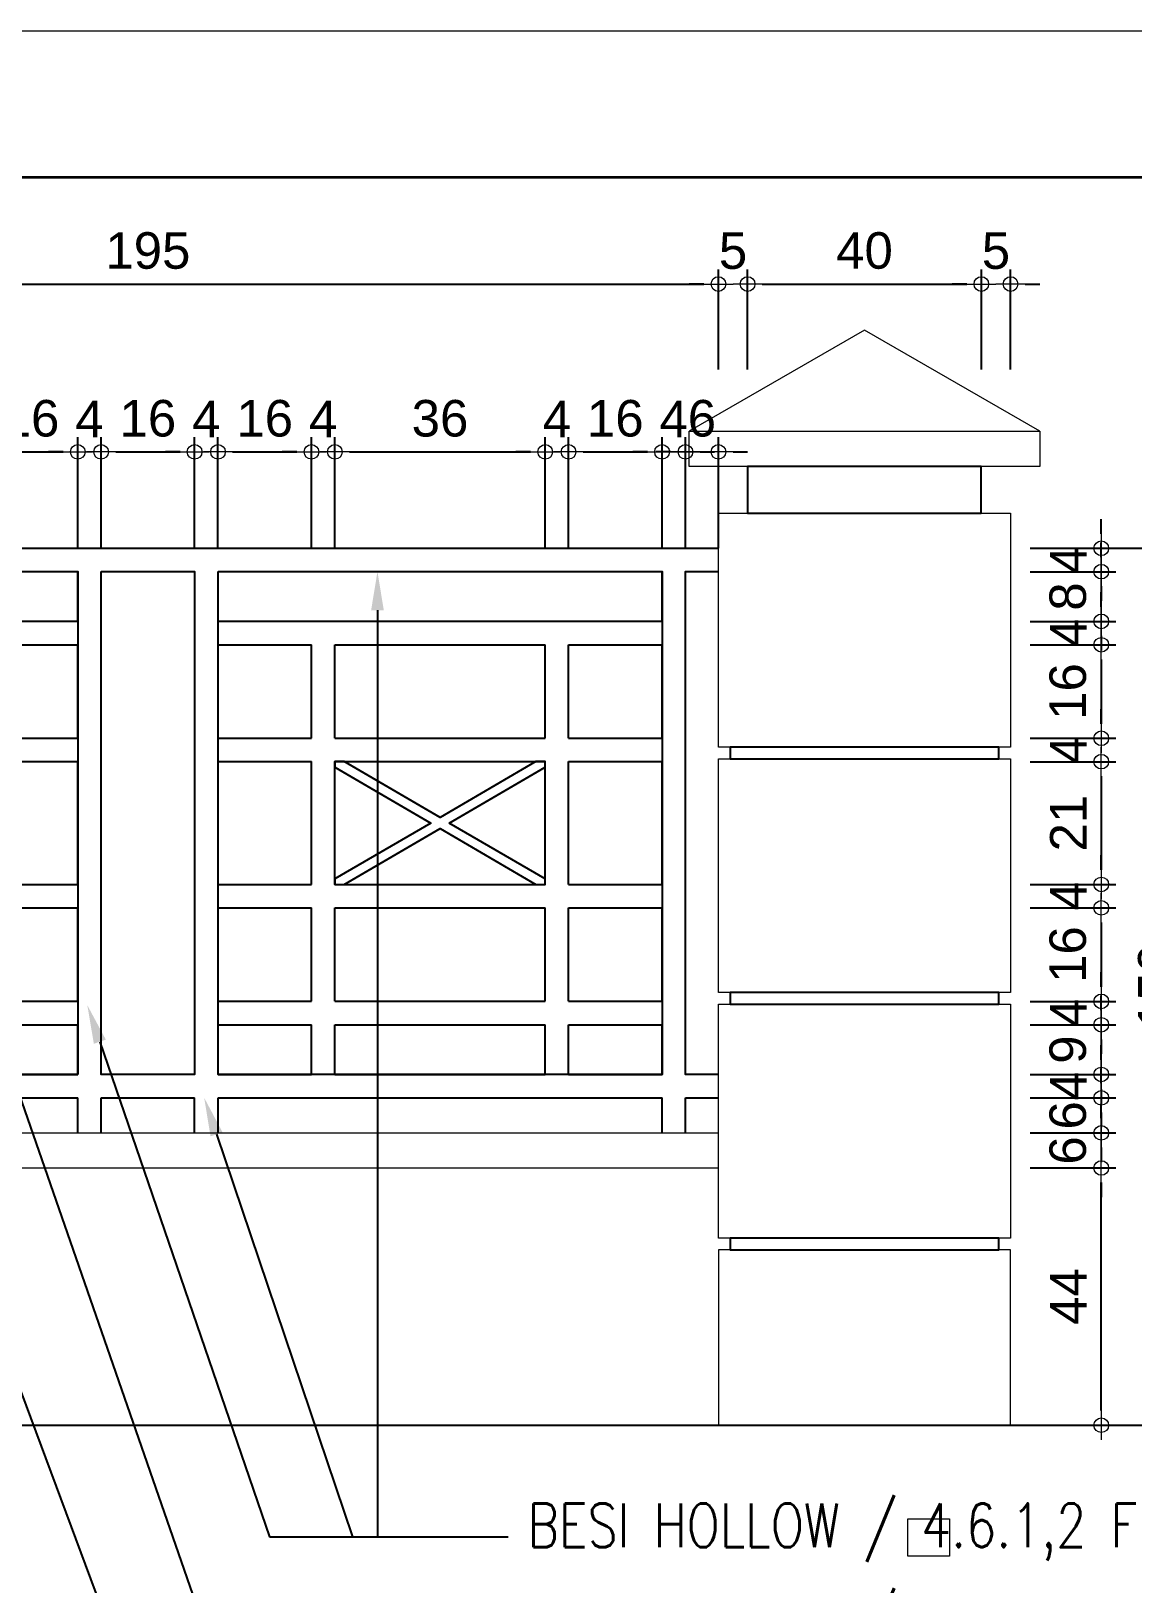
# Model space of a CAD drawing. Header units: millimetres. Extents: x -11 to 1625, y -267 to 195.
# Drawn here: x 858.73 to 866.28, y 107.38 to 118 of the extents above; entities that cross this region are included whole.
import ezdxf
from ezdxf import colors
from ezdxf.entities.mleader import LeaderData, LeaderLine
from ezdxf.enums import TextEntityAlignment as Align
from ezdxf.math import Vec2, Vec3

# ---------------------------------------------------------------- set-up
doc = ezdxf.new("R2010")
doc.units = ezdxf.units.MM
doc.layers.add('BESI', color=10, linetype='Continuous')
for name, color, linetype, lineweight in [('dinding', 5, 'Continuous', 15), ('GRS KOP', 1, 'Continuous', 35), ('kop', 7, 'Continuous', 20), ('TEXT KETERANGAN', 7, 'Continuous', 9), ('u', 6, 'Continuous', 20)]:
    doc.layers.add(name, color=color, linetype=linetype, lineweight=lineweight)
doc.styles.add('ATTR', font='romans.shx', dxfattribs={"width": 0.8, "height": 1.735066})
doc.styles.add('BARU', font='complex.shx')
doc.styles.get("Standard").update_dxf_attribs({"font": 'ARIALUNI.TTF'})
doc.dimstyles.new('SK-25', dxfattribs={"dimtxt": 0.25, "dimasz": 0.1, "dimexe": 0.1, "dimexo": 0, "dimgap": 0.1, "dimtad": 1, "dimdec": 0, "dimlfac": 25, "dimzin": 12, "dimdsep": 46, "dimtxsty": 'Standard', "dimblk": 'BULAT', "dimcen": 0.1, "dimclrd": 256, "dimadec": 0, "dimazin": 3, "dimtfac": 1, "dimtdec": 0, "dimtofl": 0, "dimtmove": 0, "dimatfit": 3, "dimldrblk": 'BULAT', "dimfxl": 0, "dimtolj": 1, "dimtzin": 0, "dimarcsym": 0})

# ---------------------------------------------------------------- blocks, each defined once
blk = doc.blocks.new('kop')
at = {"layer": 'GRS KOP'}
blk.add_lwpolyline([(1, 54), (83, 54), (83, 1), (1, 1)], close=True, dxfattribs=at)
at = {"layer": 'kop', "color": 7}
blk.add_line((84, 55), (0, 55), dxfattribs=at)
at = {"layer": 'kop', "style": 'BARU', "flags": 4}
for p, height in [((73.8, 5.4), 0.35), ((80.303, 5.382), 0.25), ((73.8, 4.9), 0.35), ((80.303, 4.882), 0.25), ((73.8, 4.4), 0.35), ((80.303, 4.382), 0.25)]:
    blk.add_attdef('-', p, '', height=height, dxfattribs=at)
at = {"layer": 'kop', "flags": 4}
for tag, p in [('AR-00', (78.057, 2.648)), ('00', (81.238, 2.647))]:
    blk.add_attdef(tag, text='', height=0.35, dxfattribs=at).set_placement(p, align=Align.MIDDLE)
blk = doc.blocks.new('pagar besi2')
at = {"layer": 'BESI'}
for p, q in [((-0.9764, 1), (0.9764, 1)), ((-0.9764, 0.96), (-0.92, 0.96)), ((-0.92, 0.1), (-0.92, 0.96)), ((-0.88, 0.96), (-0.12, 0.96)), ((-0.88, 0.875), (-0.88, 0.96)), ((-0.12, 0.875), (-0.12, 0.96)), ((0.12, 0.96), (0.88, 0.96)), ((0.12, 0.875), (0.12, 0.96)), ((0.88, 0.875), (0.88, 0.96)), ((-0.88, 0.875), (-0.12, 0.875)), ((0.12, 0.875), (0.88, 0.875)), ((-0.88, 0.835), (-0.72, 0.835)), ((-0.88, 0.675), (-0.88, 0.835)), ((-0.72, 0.675), (-0.72, 0.835)), ((-0.68, 0.835), (-0.32, 0.835)), ((-0.68, 0.675), (-0.68, 0.835)), ((-0.32, 0.675), (-0.32, 0.835)), ((-0.28, 0.835), (-0.12, 0.835)), ((-0.28, 0.675), (-0.28, 0.835)), ((-0.12, 0.675), (-0.12, 0.835)), ((0.12, 0.835), (0.28, 0.835)), ((0.12, 0.675), (0.12, 0.835)), ((0.28, 0.675), (0.28, 0.835)), ((0.32, 0.835), (0.68, 0.835)), ((0.32, 0.675), (0.32, 0.835)), ((0.68, 0.675), (0.68, 0.835)), ((0.72, 0.835), (0.88, 0.835)), ((0.72, 0.675), (0.72, 0.835)), ((0.88, 0.675), (0.88, 0.835)), ((-0.88, 0.675), (-0.72, 0.675)), ((-0.68, 0.675), (-0.32, 0.675)), ((-0.28, 0.675), (-0.12, 0.675)), ((0.12, 0.675), (0.28, 0.675)), ((0.32, 0.675), (0.68, 0.675)), ((0.72, 0.675), (0.88, 0.675)), ((-0.88, 0.635), (-0.72, 0.635)), ((-0.88, 0.425), (-0.88, 0.635)), ((-0.72, 0.425), (-0.72, 0.635)), ((-0.68, 0.635), (-0.32, 0.635)), ((-0.68, 0.425), (-0.68, 0.635)), ((-0.32, 0.425), (-0.32, 0.635)), ((-0.28, 0.635), (-0.12, 0.635)), ((-0.28, 0.425), (-0.28, 0.635)), ((-0.12, 0.425), (-0.12, 0.635)), ((0.12, 0.635), (0.28, 0.635)), ((0.12, 0.425), (0.12, 0.635)), ((0.28, 0.425), (0.28, 0.635)), ((0.32, 0.635), (0.68, 0.635)), ((0.32, 0.425), (0.32, 0.635)), ((0.68, 0.425), (0.68, 0.635)), ((0.72, 0.635), (0.88, 0.635)), ((0.72, 0.425), (0.72, 0.635)), ((0.88, 0.425), (0.88, 0.635)), ((-0.88, 0.425), (-0.72, 0.425)), ((-0.68, 0.425), (-0.32, 0.425)), ((-0.28, 0.425), (-0.12, 0.425)), ((0.12, 0.425), (0.28, 0.425)), ((0.32, 0.425), (0.68, 0.425)), ((0.72, 0.425), (0.88, 0.425)), ((-0.88, 0.385), (-0.72, 0.385)), ((-0.88, 0.225), (-0.88, 0.385)), ((-0.72, 0.225), (-0.72, 0.385)), ((-0.68, 0.385), (-0.32, 0.385)), ((-0.68, 0.225), (-0.68, 0.385)), ((-0.32, 0.225), (-0.32, 0.385)), ((-0.28, 0.385), (-0.12, 0.385)), ((-0.28, 0.225), (-0.28, 0.385)), ((-0.12, 0.225), (-0.12, 0.385)), ((0.12, 0.385), (0.28, 0.385)), ((0.12, 0.225), (0.12, 0.385)), ((0.28, 0.225), (0.28, 0.385)), ((0.32, 0.385), (0.68, 0.385)), ((0.32, 0.225), (0.32, 0.385)), ((0.68, 0.225), (0.68, 0.385)), ((0.72, 0.385), (0.88, 0.385)), ((0.72, 0.225), (0.72, 0.385)), ((0.88, 0.225), (0.88, 0.385)), ((-0.88, 0.225), (-0.72, 0.225)), ((-0.68, 0.225), (-0.32, 0.225)), ((-0.28, 0.225), (-0.12, 0.225)), ((0.12, 0.225), (0.28, 0.225)), ((0.32, 0.225), (0.68, 0.225)), ((0.72, 0.225), (0.88, 0.225)), ((-0.88, 0.185), (-0.12, 0.185)), ((-0.88, 0.1), (-0.88, 0.185)), ((-0.12, 0.1), (-0.12, 0.185)), ((0.12, 0.185), (0.28, 0.185)), ((0.12, 0.1), (0.12, 0.185)), ((0.28, 0.1), (0.28, 0.185)), ((0.32, 0.185), (0.68, 0.185)), ((0.32, 0.1), (0.32, 0.185)), ((0.68, 0.1), (0.68, 0.185)), ((0.72, 0.185), (0.88, 0.185)), ((0.72, 0.1), (0.72, 0.185)), ((0.88, 0.1), (0.88, 0.185)), ((-0.9764, 0.1), (-0.92, 0.1)), ((-0.88, 0.1), (-0.12, 0.1)), ((0.12, 0.1), (0.28, 0.1)), ((0.32, 0.1), (0.68, 0.1)), ((0.72, 0.1), (0.88, 0.1)), ((-0.9764, 0.06), (-0.92, 0.06)), ((-0.92, 0), (-0.92, 0.06)), ((-0.88, 0.06), (-0.12, 0.06)), ((-0.88, 0), (-0.88, 0.06)), ((-0.12, 0), (-0.12, 0.06)), ((-0.08, 0.06), (0.08, 0.06)), ((-0.08, 0), (-0.08, 0.06)), ((0.08, 0), (0.08, 0.06)), ((0.12, 0.06), (0.88, 0.06)), ((0.12, 0), (0.12, 0.06)), ((0.88, 0), (0.88, 0.06)), ((0.92, 0.06), (0.9764, 0.06)), ((0.92, 0), (0.92, 0.06))]:
    blk.add_line(p, q, dxfattribs=at)
for points in [[(-0.12, 0.1), (-0.88, 0.1), (-0.88, 0.96), (-0.12, 0.96)], [(-0.08, 0.96), (0.08, 0.96), (0.08, 0.1), (-0.08, 0.1)], [(0.12, 0.96), (0.88, 0.96), (0.88, 0.1), (0.12, 0.1)], [(-0.4841, 0.53), (-0.32, 0.6257), (-0.32, 0.635), (-0.3359, 0.635), (-0.5, 0.5393), (-0.6641, 0.635), (-0.68, 0.635), (-0.68, 0.6257), (-0.5159, 0.53), (-0.68, 0.4343), (-0.68, 0.425), (-0.6641, 0.425), (-0.5, 0.5207), (-0.3359, 0.425), (-0.32, 0.425), (-0.32, 0.4343)], [(0.5159, 0.53), (0.68, 0.6257), (0.68, 0.635), (0.6641, 0.635), (0.5, 0.5393), (0.3359, 0.635), (0.32, 0.635), (0.32, 0.6257), (0.4841, 0.53), (0.32, 0.4343), (0.32, 0.425), (0.3359, 0.425), (0.5, 0.5207), (0.6641, 0.425), (0.68, 0.425), (0.68, 0.4343)]]:
    blk.add_lwpolyline(points, close=True, dxfattribs=at)
blk.add_lwpolyline([(0.9764, 0.1), (0.92, 0.1), (0.92, 0.96), (0.9764, 0.96)], dxfattribs=at)
blk = doc.blocks.new('pagar beton2')
at = {"layer": 'dinding'}
for p, q in [((0.5, 0.6), (2.4527, 0.6)), ((0.5, 0.54), (2.4527, 0.54))]:
    blk.add_line(p, q, dxfattribs=at)
for points in [[(3.0027, 1.8), (2.7027, 1.9732), (2.4027, 1.8)], [(2.9521, 1.7995), (2.9527, 1.8)]]:
    blk.add_lwpolyline(points, dxfattribs=at)
for points in [[(2.4027, 1.8), (3.0027, 1.8), (3.0027, 1.74), (2.4027, 1.74)], [(2.4527, 1.66), (2.9527, 1.66), (2.9527, 1.26), (2.4527, 1.26)], [(2.4527, 1.24), (2.9527, 1.24), (2.9527, 0.84), (2.4527, 0.84)], [(2.4527, 0.82), (2.9527, 0.82), (2.9527, 0.42), (2.4527, 0.42)], [(2.9527, 0.4), (2.4527, 0.4), (2.4527, 0.1), (2.9527, 0.1)]]:
    blk.add_lwpolyline(points, close=True, dxfattribs=at)
at = {"layer": 'dinding', "lineweight": -3}
for points in [[(2.9027, 1.74), (2.5027, 1.74), (2.5027, 1.66), (2.9027, 1.66)], [(2.9327, 1.26), (2.4727, 1.26), (2.4727, 1.24), (2.9327, 1.24)], [(2.9327, 0.84), (2.4727, 0.84), (2.4727, 0.82), (2.9327, 0.82)], [(2.9327, 0.42), (2.4727, 0.42), (2.4727, 0.4), (2.9327, 0.4)]]:
    blk.add_lwpolyline(points, close=True, dxfattribs=at)
blk = doc.blocks.new('BULAT')
for p, q in [((-1, 0), (1, 0)), ((0, -1), (0, 1))]:
    blk.add_line(p, q)
blk.add_circle((0, 0), 0.5)
blk = doc.blocks.new('*D691')
at = {"layer": 'Defpoints', "color": 0}
for p in [(859.053, 115.121), (858.413, 114.461), (859.053, 114.461)]:
    blk.add_point(p, dxfattribs=at)
at = {"layer": 'u', "color": 0, "lineweight": -2}
for p, q in [((858.413, 114.461), (858.413, 115.221)), ((859.053, 114.461), (859.053, 115.221))]:
    blk.add_line(p, q, dxfattribs=at)
at = {"layer": 'u', "lineweight": -2}
blk.add_line((858.513, 115.121), (858.953, 115.121), dxfattribs=at)
at = {"layer": 'u', "lineweight": -2, "xscale": 0.1, "yscale": 0.1, "zscale": 0.1, "rotation": 180}
blk.add_blockref('BULAT', (858.413, 115.121), dxfattribs=at)
at = {"layer": 'u', "lineweight": -2, "xscale": 0.1, "yscale": 0.1, "zscale": 0.1}
blk.add_blockref('BULAT', (859.053, 115.121), dxfattribs=at)
at = {"layer": 'u', "color": 0, "insert": (858.733, 115.349), "char_height": 0.25, "attachment_point": 5}
blk.add_mtext('\\A1;16', dxfattribs=at)
blk = doc.blocks.new('*D692')
at = {"layer": 'Defpoints', "color": 0}
for p in [(859.213, 115.121), (859.053, 114.461), (859.213, 114.461)]:
    blk.add_point(p, dxfattribs=at)
at = {"layer": 'u', "color": 0, "lineweight": -2}
for p, q in [((859.053, 114.461), (859.053, 115.221)), ((859.213, 114.461), (859.213, 115.221))]:
    blk.add_line(p, q, dxfattribs=at)
at = {"layer": 'u', "lineweight": -2}
for p, q in [((858.953, 115.121), (858.853, 115.121)), ((859.313, 115.121), (859.413, 115.121))]:
    blk.add_line(p, q, dxfattribs=at)
at = {"layer": 'u', "lineweight": -2, "xscale": 0.1, "yscale": 0.1, "zscale": 0.1}
blk.add_blockref('BULAT', (859.053, 115.121), dxfattribs=at)
at = {"layer": 'u', "lineweight": -2, "xscale": 0.1, "yscale": 0.1, "zscale": 0.1, "rotation": 180}
blk.add_blockref('BULAT', (859.213, 115.121), dxfattribs=at)
at = {"layer": 'u', "color": 0, "insert": (859.133, 115.346), "char_height": 0.25, "attachment_point": 5}
blk.add_mtext('\\A1;4', dxfattribs=at)
blk = doc.blocks.new('*D697')
at = {"layer": 'Defpoints', "color": 0}
for p in [(859.853, 115.121), (859.213, 114.461), (859.853, 114.461)]:
    blk.add_point(p, dxfattribs=at)
at = {"layer": 'u', "color": 0, "lineweight": -2}
for p, q in [((859.213, 114.461), (859.213, 115.221)), ((859.853, 114.461), (859.853, 115.221))]:
    blk.add_line(p, q, dxfattribs=at)
at = {"layer": 'u', "lineweight": -2}
blk.add_line((859.313, 115.121), (859.753, 115.121), dxfattribs=at)
at = {"layer": 'u', "lineweight": -2, "xscale": 0.1, "yscale": 0.1, "zscale": 0.1, "rotation": 180}
blk.add_blockref('BULAT', (859.213, 115.121), dxfattribs=at)
at = {"layer": 'u', "lineweight": -2, "xscale": 0.1, "yscale": 0.1, "zscale": 0.1}
blk.add_blockref('BULAT', (859.853, 115.121), dxfattribs=at)
at = {"layer": 'u', "color": 0, "insert": (859.533, 115.349), "char_height": 0.25, "attachment_point": 5}
blk.add_mtext('\\A1;16', dxfattribs=at)
blk = doc.blocks.new('*D698')
at = {"layer": 'Defpoints', "color": 0}
for p in [(860.013, 115.121), (859.853, 114.461), (860.013, 114.461)]:
    blk.add_point(p, dxfattribs=at)
at = {"layer": 'u', "color": 0, "lineweight": -2}
for p, q in [((859.853, 114.461), (859.853, 115.221)), ((860.013, 114.461), (860.013, 115.221))]:
    blk.add_line(p, q, dxfattribs=at)
at = {"layer": 'u', "lineweight": -2}
for p, q in [((859.753, 115.121), (859.653, 115.121)), ((860.113, 115.121), (860.213, 115.121))]:
    blk.add_line(p, q, dxfattribs=at)
at = {"layer": 'u', "lineweight": -2, "xscale": 0.1, "yscale": 0.1, "zscale": 0.1}
blk.add_blockref('BULAT', (859.853, 115.121), dxfattribs=at)
at = {"layer": 'u', "lineweight": -2, "xscale": 0.1, "yscale": 0.1, "zscale": 0.1, "rotation": 180}
blk.add_blockref('BULAT', (860.013, 115.121), dxfattribs=at)
at = {"layer": 'u', "color": 0, "insert": (859.933, 115.346), "char_height": 0.25, "attachment_point": 5}
blk.add_mtext('\\A1;4', dxfattribs=at)
blk = doc.blocks.new('*D699')
at = {"layer": 'Defpoints', "color": 0}
for p in [(860.653, 115.121), (860.013, 114.461), (860.653, 114.461)]:
    blk.add_point(p, dxfattribs=at)
at = {"layer": 'u', "color": 0, "lineweight": -2}
for p, q in [((860.013, 114.461), (860.013, 115.221)), ((860.653, 114.461), (860.653, 115.221))]:
    blk.add_line(p, q, dxfattribs=at)
at = {"layer": 'u', "lineweight": -2}
blk.add_line((860.113, 115.121), (860.553, 115.121), dxfattribs=at)
at = {"layer": 'u', "lineweight": -2, "xscale": 0.1, "yscale": 0.1, "zscale": 0.1, "rotation": 180}
blk.add_blockref('BULAT', (860.013, 115.121), dxfattribs=at)
at = {"layer": 'u', "lineweight": -2, "xscale": 0.1, "yscale": 0.1, "zscale": 0.1}
blk.add_blockref('BULAT', (860.653, 115.121), dxfattribs=at)
at = {"layer": 'u', "color": 0, "insert": (860.333, 115.349), "char_height": 0.25, "attachment_point": 5}
blk.add_mtext('\\A1;16', dxfattribs=at)
blk = doc.blocks.new('*D700')
at = {"layer": 'Defpoints', "color": 0}
for p in [(860.813, 115.121), (860.653, 114.461), (860.813, 114.461)]:
    blk.add_point(p, dxfattribs=at)
at = {"layer": 'u', "color": 0, "lineweight": -2}
for p, q in [((860.653, 114.461), (860.653, 115.221)), ((860.813, 114.461), (860.813, 115.221))]:
    blk.add_line(p, q, dxfattribs=at)
at = {"layer": 'u', "lineweight": -2}
for p, q in [((860.553, 115.121), (860.453, 115.121)), ((860.913, 115.121), (861.013, 115.121))]:
    blk.add_line(p, q, dxfattribs=at)
at = {"layer": 'u', "lineweight": -2, "xscale": 0.1, "yscale": 0.1, "zscale": 0.1}
blk.add_blockref('BULAT', (860.653, 115.121), dxfattribs=at)
at = {"layer": 'u', "lineweight": -2, "xscale": 0.1, "yscale": 0.1, "zscale": 0.1, "rotation": 180}
blk.add_blockref('BULAT', (860.813, 115.121), dxfattribs=at)
at = {"layer": 'u', "color": 0, "insert": (860.733, 115.346), "char_height": 0.25, "attachment_point": 5}
blk.add_mtext('\\A1;4', dxfattribs=at)
blk = doc.blocks.new('*D701')
at = {"layer": 'Defpoints', "color": 0}
for p in [(862.253, 115.121), (860.813, 114.461), (862.253, 114.461)]:
    blk.add_point(p, dxfattribs=at)
at = {"layer": 'u', "color": 0, "lineweight": -2}
for p, q in [((860.813, 114.461), (860.813, 115.221)), ((862.253, 114.461), (862.253, 115.221))]:
    blk.add_line(p, q, dxfattribs=at)
at = {"layer": 'u', "lineweight": -2}
blk.add_line((860.913, 115.121), (862.153, 115.121), dxfattribs=at)
at = {"layer": 'u', "lineweight": -2, "xscale": 0.1, "yscale": 0.1, "zscale": 0.1, "rotation": 180}
blk.add_blockref('BULAT', (860.813, 115.121), dxfattribs=at)
at = {"layer": 'u', "lineweight": -2, "xscale": 0.1, "yscale": 0.1, "zscale": 0.1}
blk.add_blockref('BULAT', (862.253, 115.121), dxfattribs=at)
at = {"layer": 'u', "color": 0, "insert": (861.533, 115.349), "char_height": 0.25, "attachment_point": 5}
blk.add_mtext('\\A1;36', dxfattribs=at)
blk = doc.blocks.new('*D702')
at = {"layer": 'Defpoints', "color": 0}
for p in [(862.413, 115.121), (862.253, 114.461), (862.413, 114.461)]:
    blk.add_point(p, dxfattribs=at)
at = {"layer": 'u', "color": 0, "lineweight": -2}
for p, q in [((862.253, 114.461), (862.253, 115.221)), ((862.413, 114.461), (862.413, 115.221))]:
    blk.add_line(p, q, dxfattribs=at)
at = {"layer": 'u', "lineweight": -2}
for p, q in [((862.153, 115.121), (862.053, 115.121)), ((862.513, 115.121), (862.613, 115.121))]:
    blk.add_line(p, q, dxfattribs=at)
at = {"layer": 'u', "lineweight": -2, "xscale": 0.1, "yscale": 0.1, "zscale": 0.1}
blk.add_blockref('BULAT', (862.253, 115.121), dxfattribs=at)
at = {"layer": 'u', "lineweight": -2, "xscale": 0.1, "yscale": 0.1, "zscale": 0.1, "rotation": 180}
blk.add_blockref('BULAT', (862.413, 115.121), dxfattribs=at)
at = {"layer": 'u', "color": 0, "insert": (862.333, 115.346), "char_height": 0.25, "attachment_point": 5}
blk.add_mtext('\\A1;4', dxfattribs=at)
blk = doc.blocks.new('*D703')
at = {"layer": 'Defpoints', "color": 0}
for p in [(863.053, 115.121), (862.413, 114.461), (863.053, 114.461)]:
    blk.add_point(p, dxfattribs=at)
at = {"layer": 'u', "color": 0, "lineweight": -2}
for p, q in [((862.413, 114.461), (862.413, 115.221)), ((863.053, 114.461), (863.053, 115.221))]:
    blk.add_line(p, q, dxfattribs=at)
at = {"layer": 'u', "lineweight": -2}
blk.add_line((862.513, 115.121), (862.953, 115.121), dxfattribs=at)
at = {"layer": 'u', "lineweight": -2, "xscale": 0.1, "yscale": 0.1, "zscale": 0.1, "rotation": 180}
blk.add_blockref('BULAT', (862.413, 115.121), dxfattribs=at)
at = {"layer": 'u', "lineweight": -2, "xscale": 0.1, "yscale": 0.1, "zscale": 0.1}
blk.add_blockref('BULAT', (863.053, 115.121), dxfattribs=at)
at = {"layer": 'u', "color": 0, "insert": (862.733, 115.349), "char_height": 0.25, "attachment_point": 5}
blk.add_mtext('\\A1;16', dxfattribs=at)
blk = doc.blocks.new('*D704')
at = {"layer": 'Defpoints', "color": 0}
for p in [(863.213, 115.121), (863.053, 114.461), (863.213, 114.461)]:
    blk.add_point(p, dxfattribs=at)
at = {"layer": 'u', "color": 0, "lineweight": -2}
for p, q in [((863.053, 114.461), (863.053, 115.221)), ((863.213, 114.461), (863.213, 115.221))]:
    blk.add_line(p, q, dxfattribs=at)
at = {"layer": 'u', "lineweight": -2}
for p, q in [((862.953, 115.121), (862.853, 115.121)), ((863.313, 115.121), (863.413, 115.121))]:
    blk.add_line(p, q, dxfattribs=at)
at = {"layer": 'u', "lineweight": -2, "xscale": 0.1, "yscale": 0.1, "zscale": 0.1}
blk.add_blockref('BULAT', (863.053, 115.121), dxfattribs=at)
at = {"layer": 'u', "lineweight": -2, "xscale": 0.1, "yscale": 0.1, "zscale": 0.1, "rotation": 180}
blk.add_blockref('BULAT', (863.213, 115.121), dxfattribs=at)
at = {"layer": 'u', "color": 0, "insert": (863.133, 115.346), "char_height": 0.25, "attachment_point": 5}
blk.add_mtext('\\A1;4', dxfattribs=at)
blk = doc.blocks.new('*D693')
at = {"layer": 'Defpoints', "color": 0}
for p in [(863.213, 115.121), (863.213, 114.461), (863.439, 114.461)]:
    blk.add_point(p, dxfattribs=at)
at = {"layer": 'u', "color": 0, "lineweight": -2}
for p, q in [((863.213, 114.461), (863.213, 115.221)), ((863.439, 114.461), (863.439, 115.221))]:
    blk.add_line(p, q, dxfattribs=at)
at = {"layer": 'u', "lineweight": -2}
for p, q in [((863.113, 115.121), (863.013, 115.121)), ((863.539, 115.121), (863.639, 115.121))]:
    blk.add_line(p, q, dxfattribs=at)
at = {"layer": 'u', "lineweight": -2, "xscale": 0.1, "yscale": 0.1, "zscale": 0.1}
blk.add_blockref('BULAT', (863.213, 115.121), dxfattribs=at)
at = {"layer": 'u', "lineweight": -2, "xscale": 0.1, "yscale": 0.1, "zscale": 0.1, "rotation": 180}
blk.add_blockref('BULAT', (863.439, 115.121), dxfattribs=at)
at = {"layer": 'u', "color": 0, "insert": (863.326, 115.349), "char_height": 0.25, "attachment_point": 5}
blk.add_mtext('\\A1;6', dxfattribs=at)
blk = doc.blocks.new('*D706')
at = {"layer": 'Defpoints', "color": 0}
for p in [(863.439, 116.269), (855.628, 115.684), (863.439, 115.684)]:
    blk.add_point(p, dxfattribs=at)
at = {"layer": 'u', "color": 0, "lineweight": -2}
for p, q in [((855.628, 115.684), (855.628, 116.369)), ((863.439, 115.684), (863.439, 116.369))]:
    blk.add_line(p, q, dxfattribs=at)
at = {"layer": 'u', "lineweight": -2}
blk.add_line((855.728, 116.269), (863.339, 116.269), dxfattribs=at)
at = {"layer": 'u', "lineweight": -2, "xscale": 0.1, "yscale": 0.1, "zscale": 0.1, "rotation": 180}
blk.add_blockref('BULAT', (855.628, 116.269), dxfattribs=at)
at = {"layer": 'u', "lineweight": -2, "xscale": 0.1, "yscale": 0.1, "zscale": 0.1}
blk.add_blockref('BULAT', (863.439, 116.269), dxfattribs=at)
at = {"layer": 'u', "color": 0, "insert": (859.533, 116.497), "char_height": 0.25, "attachment_point": 5}
blk.add_mtext('\\A1;195', dxfattribs=at)
blk = doc.blocks.new('*D723')
at = {"layer": 'Defpoints', "color": 0}
for p in [(865.439, 116.269), (865.239, 115.684), (865.439, 115.684)]:
    blk.add_point(p, dxfattribs=at)
at = {"layer": 'u', "color": 0, "lineweight": -2}
for p, q in [((865.239, 115.684), (865.239, 116.369)), ((865.439, 115.684), (865.439, 116.369))]:
    blk.add_line(p, q, dxfattribs=at)
at = {"layer": 'u', "lineweight": -2}
for p, q in [((865.139, 116.269), (865.039, 116.269)), ((865.539, 116.269), (865.639, 116.269))]:
    blk.add_line(p, q, dxfattribs=at)
at = {"layer": 'u', "lineweight": -2, "xscale": 0.1, "yscale": 0.1, "zscale": 0.1}
blk.add_blockref('BULAT', (865.239, 116.269), dxfattribs=at)
at = {"layer": 'u', "lineweight": -2, "xscale": 0.1, "yscale": 0.1, "zscale": 0.1, "rotation": 180}
blk.add_blockref('BULAT', (865.439, 116.269), dxfattribs=at)
at = {"layer": 'u', "color": 0, "insert": (865.339, 116.496), "char_height": 0.25, "attachment_point": 5}
blk.add_mtext('\\A1;5', dxfattribs=at)
blk = doc.blocks.new('*D724')
at = {"layer": 'Defpoints', "color": 0}
for p in [(863.439, 116.269), (863.439, 115.684), (863.639, 115.684)]:
    blk.add_point(p, dxfattribs=at)
at = {"layer": 'u', "color": 0, "lineweight": -2}
for p, q in [((863.439, 115.684), (863.439, 116.369)), ((863.639, 115.684), (863.639, 116.369))]:
    blk.add_line(p, q, dxfattribs=at)
at = {"layer": 'u', "lineweight": -2}
for p, q in [((863.339, 116.269), (863.239, 116.269)), ((863.739, 116.269), (863.839, 116.269))]:
    blk.add_line(p, q, dxfattribs=at)
at = {"layer": 'u', "lineweight": -2, "xscale": 0.1, "yscale": 0.1, "zscale": 0.1}
blk.add_blockref('BULAT', (863.439, 116.269), dxfattribs=at)
at = {"layer": 'u', "lineweight": -2, "xscale": 0.1, "yscale": 0.1, "zscale": 0.1, "rotation": 180}
blk.add_blockref('BULAT', (863.639, 116.269), dxfattribs=at)
at = {"layer": 'u', "color": 0, "insert": (863.539, 116.496), "char_height": 0.25, "attachment_point": 5}
blk.add_mtext('\\A1;5', dxfattribs=at)
blk = doc.blocks.new('*D725')
at = {"layer": 'Defpoints', "color": 0}
for p in [(865.239, 116.269), (863.639, 115.684), (865.239, 115.684)]:
    blk.add_point(p, dxfattribs=at)
at = {"layer": 'u', "color": 0, "lineweight": -2}
for p, q in [((863.639, 115.684), (863.639, 116.369)), ((865.239, 115.684), (865.239, 116.369))]:
    blk.add_line(p, q, dxfattribs=at)
at = {"layer": 'u', "lineweight": -2}
blk.add_line((863.739, 116.269), (865.139, 116.269), dxfattribs=at)
at = {"layer": 'u', "lineweight": -2, "xscale": 0.1, "yscale": 0.1, "zscale": 0.1, "rotation": 180}
blk.add_blockref('BULAT', (863.639, 116.269), dxfattribs=at)
at = {"layer": 'u', "lineweight": -2, "xscale": 0.1, "yscale": 0.1, "zscale": 0.1}
blk.add_blockref('BULAT', (865.239, 116.269), dxfattribs=at)
at = {"layer": 'u', "color": 0, "insert": (864.439, 116.497), "char_height": 0.25, "attachment_point": 5}
blk.add_mtext('\\A1;40', dxfattribs=at)
blk = doc.blocks.new('*D726')
at = {"layer": 'Defpoints', "color": 0}
for p in [(865.574, 114.461), (865.574, 114.301), (866.06, 114.301)]:
    blk.add_point(p, dxfattribs=at)
at = {"layer": 'u', "lineweight": -2}
for p, q in [((866.06, 114.561), (866.06, 114.661)), ((866.06, 114.201), (866.06, 114.101))]:
    blk.add_line(p, q, dxfattribs=at)
at = {"layer": 'u', "color": 0, "lineweight": -2}
for p, q in [((865.574, 114.461), (866.16, 114.461)), ((865.574, 114.301), (866.16, 114.301))]:
    blk.add_line(p, q, dxfattribs=at)
at = {"layer": 'u', "lineweight": -2, "xscale": 0.1, "yscale": 0.1, "zscale": 0.1}
for p, rotation in [((866.06, 114.461), 270), ((866.06, 114.301), 90)]:
    blk.add_blockref('BULAT', p, dxfattribs=dict(at, rotation=rotation))
at = {"layer": 'u', "color": 0, "insert": (865.835, 114.381), "char_height": 0.25, "attachment_point": 5, "rotation": 90}
blk.add_mtext('\\A1;4', dxfattribs=at)
blk = doc.blocks.new('*D715')
at = {"layer": 'Defpoints', "color": 0}
for p in [(865.574, 114.301), (865.574, 113.961), (866.06, 113.961)]:
    blk.add_point(p, dxfattribs=at)
at = {"layer": 'u', "lineweight": -2}
for p, q in [((866.06, 114.401), (866.06, 114.501)), ((866.06, 113.861), (866.06, 113.761))]:
    blk.add_line(p, q, dxfattribs=at)
at = {"layer": 'u', "color": 0, "lineweight": -2}
for p, q in [((865.574, 114.301), (866.16, 114.301)), ((865.574, 113.961), (866.16, 113.961))]:
    blk.add_line(p, q, dxfattribs=at)
at = {"layer": 'u', "lineweight": -2, "xscale": 0.1, "yscale": 0.1, "zscale": 0.1}
for p, rotation in [((866.06, 114.301), 270), ((866.06, 113.961), 90)]:
    blk.add_blockref('BULAT', p, dxfattribs=dict(at, rotation=rotation))
at = {"layer": 'u', "color": 0, "insert": (865.832, 114.131), "char_height": 0.25, "attachment_point": 5, "rotation": 90}
blk.add_mtext('\\A1;8', dxfattribs=at)
blk = doc.blocks.new('*D716')
at = {"layer": 'Defpoints', "color": 0}
for p in [(865.574, 113.961), (865.574, 113.801), (866.06, 113.801)]:
    blk.add_point(p, dxfattribs=at)
at = {"layer": 'u', "lineweight": -2}
for p, q in [((866.06, 114.061), (866.06, 114.161)), ((866.06, 113.701), (866.06, 113.601))]:
    blk.add_line(p, q, dxfattribs=at)
at = {"layer": 'u', "color": 0, "lineweight": -2}
for p, q in [((865.574, 113.961), (866.16, 113.961)), ((865.574, 113.801), (866.16, 113.801))]:
    blk.add_line(p, q, dxfattribs=at)
at = {"layer": 'u', "lineweight": -2, "xscale": 0.1, "yscale": 0.1, "zscale": 0.1}
for p, rotation in [((866.06, 113.961), 270), ((866.06, 113.801), 90)]:
    blk.add_blockref('BULAT', p, dxfattribs=dict(at, rotation=rotation))
at = {"layer": 'u', "color": 0, "insert": (865.835, 113.881), "char_height": 0.25, "attachment_point": 5, "rotation": 90}
blk.add_mtext('\\A1;4', dxfattribs=at)
blk = doc.blocks.new('*D717')
at = {"layer": 'Defpoints', "color": 0}
for p in [(865.574, 113.801), (865.574, 113.161), (866.06, 113.161)]:
    blk.add_point(p, dxfattribs=at)
at = {"layer": 'u', "color": 0, "lineweight": -2}
for p, q in [((865.574, 113.801), (866.16, 113.801)), ((865.574, 113.161), (866.16, 113.161))]:
    blk.add_line(p, q, dxfattribs=at)
at = {"layer": 'u', "lineweight": -2}
blk.add_line((866.06, 113.701), (866.06, 113.261), dxfattribs=at)
at = {"layer": 'u', "lineweight": -2, "xscale": 0.1, "yscale": 0.1, "zscale": 0.1}
for p, rotation in [((866.06, 113.801), 90), ((866.06, 113.161), 270)]:
    blk.add_blockref('BULAT', p, dxfattribs=dict(at, rotation=rotation))
at = {"layer": 'u', "color": 0, "insert": (865.832, 113.481), "char_height": 0.25, "attachment_point": 5, "rotation": 90}
blk.add_mtext('\\A1;16', dxfattribs=at)
blk = doc.blocks.new('*D718')
at = {"layer": 'Defpoints', "color": 0}
for p in [(865.574, 113.161), (865.574, 113.001), (866.06, 113.001)]:
    blk.add_point(p, dxfattribs=at)
at = {"layer": 'u', "lineweight": -2}
for p, q in [((866.06, 113.261), (866.06, 113.361)), ((866.06, 112.901), (866.06, 112.801))]:
    blk.add_line(p, q, dxfattribs=at)
at = {"layer": 'u', "color": 0, "lineweight": -2}
for p, q in [((865.574, 113.161), (866.16, 113.161)), ((865.574, 113.001), (866.16, 113.001))]:
    blk.add_line(p, q, dxfattribs=at)
at = {"layer": 'u', "lineweight": -2, "xscale": 0.1, "yscale": 0.1, "zscale": 0.1}
for p, rotation in [((866.06, 113.161), 270), ((866.06, 113.001), 90)]:
    blk.add_blockref('BULAT', p, dxfattribs=dict(at, rotation=rotation))
at = {"layer": 'u', "color": 0, "insert": (865.835, 113.081), "char_height": 0.25, "attachment_point": 5, "rotation": 90}
blk.add_mtext('\\A1;4', dxfattribs=at)
blk = doc.blocks.new('*D719')
at = {"layer": 'Defpoints', "color": 0}
for p in [(865.574, 113.001), (865.574, 112.161), (866.06, 112.161)]:
    blk.add_point(p, dxfattribs=at)
at = {"layer": 'u', "color": 0, "lineweight": -2}
for p, q in [((865.574, 113.001), (866.16, 113.001)), ((865.574, 112.161), (866.16, 112.161))]:
    blk.add_line(p, q, dxfattribs=at)
at = {"layer": 'u', "lineweight": -2}
blk.add_line((866.06, 112.901), (866.06, 112.261), dxfattribs=at)
at = {"layer": 'u', "lineweight": -2, "xscale": 0.1, "yscale": 0.1, "zscale": 0.1}
for p, rotation in [((866.06, 113.001), 90), ((866.06, 112.161), 270)]:
    blk.add_blockref('BULAT', p, dxfattribs=dict(at, rotation=rotation))
at = {"layer": 'u', "color": 0, "insert": (865.834, 112.581), "char_height": 0.25, "attachment_point": 5, "rotation": 90}
blk.add_mtext('\\A1;21', dxfattribs=at)
blk = doc.blocks.new('*D720')
at = {"layer": 'Defpoints', "color": 0}
for p in [(865.574, 112.161), (865.574, 112.001), (866.06, 112.001)]:
    blk.add_point(p, dxfattribs=at)
at = {"layer": 'u', "lineweight": -2}
for p, q in [((866.06, 112.261), (866.06, 112.361)), ((866.06, 111.901), (866.06, 111.801))]:
    blk.add_line(p, q, dxfattribs=at)
at = {"layer": 'u', "color": 0, "lineweight": -2}
for p, q in [((865.574, 112.161), (866.16, 112.161)), ((865.574, 112.001), (866.16, 112.001))]:
    blk.add_line(p, q, dxfattribs=at)
at = {"layer": 'u', "lineweight": -2, "xscale": 0.1, "yscale": 0.1, "zscale": 0.1}
for p, rotation in [((866.06, 112.161), 270), ((866.06, 112.001), 90)]:
    blk.add_blockref('BULAT', p, dxfattribs=dict(at, rotation=rotation))
at = {"layer": 'u', "color": 0, "insert": (865.835, 112.081), "char_height": 0.25, "attachment_point": 5, "rotation": 90}
blk.add_mtext('\\A1;4', dxfattribs=at)
blk = doc.blocks.new('*D721')
at = {"layer": 'Defpoints', "color": 0}
for p in [(865.574, 112.001), (865.574, 111.361), (866.06, 111.361)]:
    blk.add_point(p, dxfattribs=at)
at = {"layer": 'u', "color": 0, "lineweight": -2}
for p, q in [((865.574, 112.001), (866.16, 112.001)), ((865.574, 111.361), (866.16, 111.361))]:
    blk.add_line(p, q, dxfattribs=at)
at = {"layer": 'u', "lineweight": -2}
blk.add_line((866.06, 111.901), (866.06, 111.461), dxfattribs=at)
at = {"layer": 'u', "lineweight": -2, "xscale": 0.1, "yscale": 0.1, "zscale": 0.1}
for p, rotation in [((866.06, 112.001), 90), ((866.06, 111.361), 270)]:
    blk.add_blockref('BULAT', p, dxfattribs=dict(at, rotation=rotation))
at = {"layer": 'u', "color": 0, "insert": (865.832, 111.681), "char_height": 0.25, "attachment_point": 5, "rotation": 90}
blk.add_mtext('\\A1;16', dxfattribs=at)
blk = doc.blocks.new('*D722')
at = {"layer": 'Defpoints', "color": 0}
for p in [(865.574, 111.361), (865.574, 111.201), (866.06, 111.201)]:
    blk.add_point(p, dxfattribs=at)
at = {"layer": 'u', "lineweight": -2}
for p, q in [((866.06, 111.461), (866.06, 111.561)), ((866.06, 111.101), (866.06, 111.001))]:
    blk.add_line(p, q, dxfattribs=at)
at = {"layer": 'u', "color": 0, "lineweight": -2}
for p, q in [((865.574, 111.361), (866.16, 111.361)), ((865.574, 111.201), (866.16, 111.201))]:
    blk.add_line(p, q, dxfattribs=at)
at = {"layer": 'u', "lineweight": -2, "xscale": 0.1, "yscale": 0.1, "zscale": 0.1}
for p, rotation in [((866.06, 111.361), 270), ((866.06, 111.201), 90)]:
    blk.add_blockref('BULAT', p, dxfattribs=dict(at, rotation=rotation))
at = {"layer": 'u', "color": 0, "insert": (865.835, 111.281), "char_height": 0.25, "attachment_point": 5, "rotation": 90}
blk.add_mtext('\\A1;4', dxfattribs=at)
blk = doc.blocks.new('*D727')
at = {"layer": 'Defpoints', "color": 0}
for p in [(865.574, 111.201), (865.574, 110.861), (866.06, 110.861)]:
    blk.add_point(p, dxfattribs=at)
at = {"layer": 'u', "lineweight": -2}
for p, q in [((866.06, 111.301), (866.06, 111.401)), ((866.06, 110.761), (866.06, 110.661))]:
    blk.add_line(p, q, dxfattribs=at)
at = {"layer": 'u', "color": 0, "lineweight": -2}
for p, q in [((865.574, 111.201), (866.16, 111.201)), ((865.574, 110.861), (866.16, 110.861))]:
    blk.add_line(p, q, dxfattribs=at)
at = {"layer": 'u', "lineweight": -2, "xscale": 0.1, "yscale": 0.1, "zscale": 0.1}
for p, rotation in [((866.06, 111.201), 270), ((866.06, 110.861), 90)]:
    blk.add_blockref('BULAT', p, dxfattribs=dict(at, rotation=rotation))
at = {"layer": 'u', "color": 0, "insert": (865.832, 111.031), "char_height": 0.25, "attachment_point": 5, "rotation": 90}
blk.add_mtext('\\A1;9', dxfattribs=at)
blk = doc.blocks.new('*D728')
at = {"layer": 'Defpoints', "color": 0}
for p in [(865.574, 110.861), (865.574, 110.701), (866.06, 110.701)]:
    blk.add_point(p, dxfattribs=at)
at = {"layer": 'u', "lineweight": -2}
for p, q in [((866.06, 110.961), (866.06, 111.061)), ((866.06, 110.601), (866.06, 110.501))]:
    blk.add_line(p, q, dxfattribs=at)
at = {"layer": 'u', "color": 0, "lineweight": -2}
for p, q in [((865.574, 110.861), (866.16, 110.861)), ((865.574, 110.701), (866.16, 110.701))]:
    blk.add_line(p, q, dxfattribs=at)
at = {"layer": 'u', "lineweight": -2, "xscale": 0.1, "yscale": 0.1, "zscale": 0.1}
for p, rotation in [((866.06, 110.861), 270), ((866.06, 110.701), 90)]:
    blk.add_blockref('BULAT', p, dxfattribs=dict(at, rotation=rotation))
at = {"layer": 'u', "color": 0, "insert": (865.835, 110.781), "char_height": 0.25, "attachment_point": 5, "rotation": 90}
blk.add_mtext('\\A1;4', dxfattribs=at)
blk = doc.blocks.new('*D729')
at = {"layer": 'Defpoints', "color": 0}
for p in [(865.574, 110.701), (865.574, 110.461), (866.06, 110.461)]:
    blk.add_point(p, dxfattribs=at)
at = {"layer": 'u', "lineweight": -2}
for p, q in [((866.06, 110.801), (866.06, 110.901)), ((866.06, 110.361), (866.06, 110.261))]:
    blk.add_line(p, q, dxfattribs=at)
at = {"layer": 'u', "color": 0, "lineweight": -2}
for p, q in [((865.574, 110.701), (866.16, 110.701)), ((865.574, 110.461), (866.16, 110.461))]:
    blk.add_line(p, q, dxfattribs=at)
at = {"layer": 'u', "lineweight": -2, "xscale": 0.1, "yscale": 0.1, "zscale": 0.1}
for p, rotation in [((866.06, 110.701), 270), ((866.06, 110.461), 90)]:
    blk.add_blockref('BULAT', p, dxfattribs=dict(at, rotation=rotation))
at = {"layer": 'u', "color": 0, "insert": (865.832, 110.581), "char_height": 0.25, "attachment_point": 5, "rotation": 90}
blk.add_mtext('\\A1;6', dxfattribs=at)
blk = doc.blocks.new('*D730')
at = {"layer": 'Defpoints', "color": 0}
for p in [(865.574, 110.461), (865.574, 110.221), (866.06, 110.221)]:
    blk.add_point(p, dxfattribs=at)
at = {"layer": 'u', "lineweight": -2}
for p, q in [((866.06, 110.561), (866.06, 110.661)), ((866.06, 110.121), (866.06, 110.021))]:
    blk.add_line(p, q, dxfattribs=at)
at = {"layer": 'u', "color": 0, "lineweight": -2}
for p, q in [((865.574, 110.461), (866.16, 110.461)), ((865.574, 110.221), (866.16, 110.221))]:
    blk.add_line(p, q, dxfattribs=at)
at = {"layer": 'u', "lineweight": -2, "xscale": 0.1, "yscale": 0.1, "zscale": 0.1}
for p, rotation in [((866.06, 110.461), 270), ((866.06, 110.221), 90)]:
    blk.add_blockref('BULAT', p, dxfattribs=dict(at, rotation=rotation))
at = {"layer": 'u', "color": 0, "insert": (865.832, 110.341), "char_height": 0.25, "attachment_point": 5, "rotation": 90}
blk.add_mtext('\\A1;6', dxfattribs=at)
blk = doc.blocks.new('*D683')
at = {"layer": 'Defpoints', "color": 0}
for p in [(865.574, 110.221), (866.06, 110.221), (865.574, 108.461)]:
    blk.add_point(p, dxfattribs=at)
at = {"layer": 'u', "color": 0, "lineweight": -2}
for p, q in [((865.574, 110.221), (866.16, 110.221)), ((865.574, 108.461), (866.16, 108.461))]:
    blk.add_line(p, q, dxfattribs=at)
at = {"layer": 'u', "lineweight": -2}
blk.add_line((866.06, 108.561), (866.06, 110.121), dxfattribs=at)
at = {"layer": 'u', "lineweight": -2, "xscale": 0.1, "yscale": 0.1, "zscale": 0.1}
for p, rotation in [((866.06, 110.221), 90), ((866.06, 108.461), 270)]:
    blk.add_blockref('BULAT', p, dxfattribs=dict(at, rotation=rotation))
at = {"layer": 'u', "color": 0, "insert": (865.835, 109.341), "char_height": 0.25, "attachment_point": 5, "rotation": 90}
blk.add_mtext('\\A1;44', dxfattribs=at)
blk = doc.blocks.new('*D731')
at = {"layer": 'Defpoints', "color": 0}
for p in [(865.574, 114.461), (866.665, 114.461), (865.439, 108.461)]:
    blk.add_point(p, dxfattribs=at)
at = {"layer": 'u', "color": 0, "lineweight": -2}
for p, q in [((865.574, 114.461), (866.765, 114.461)), ((865.439, 108.461), (866.765, 108.461))]:
    blk.add_line(p, q, dxfattribs=at)
at = {"layer": 'u', "lineweight": -2}
blk.add_line((866.665, 108.561), (866.665, 114.361), dxfattribs=at)
at = {"layer": 'u', "lineweight": -2, "xscale": 0.1, "yscale": 0.1, "zscale": 0.1}
for p, rotation in [((866.665, 114.461), 90), ((866.665, 108.461), 270)]:
    blk.add_blockref('BULAT', p, dxfattribs=dict(at, rotation=rotation))
at = {"layer": 'u', "color": 0, "insert": (866.438, 111.461), "char_height": 0.25, "attachment_point": 5, "rotation": 90}
blk.add_mtext('\\A1;150', dxfattribs=at)

msp = doc.modelspace()

# ---------------------------------------------------------------- linework, layer by layer
msp.add_lwpolyline([(847.0835956, 108.4613898), (883.2565507, 108.4613898)])
at = {"layer": 'TEXT KETERANGAN'}
msp.add_lwpolyline([(864.7367235, 107.8216221), (865.0200965, 107.8216221), (865.0200965, 107.5649619), (864.7367235, 107.5649619)], close=True, dxfattribs=at)

# ---------------------------------------------------------------- block references
at = {"xscale": 4, "yscale": 4, "zscale": 4}
for name, p in [('pagar beton2', (853.627763, 108.0613898)), ('pagar besi2', (859.533176, 110.4613898))]:
    msp.add_blockref(name, p, dxfattribs=at)
at = {"layer": 'kop'}
msp.add_blockref('kop', (827.2141618, 63), dxfattribs=at)

# ---------------------------------------------------------------- dimensions: what is measured, and where the dimension line sits
at = {"layer": 'u'}
for base, p1, p2, picture, middle in [((863.438589, 116.2688212), (855.627763, 115.6839339), (863.438589, 115.6839339), '*D706', (859.533176, 116.4965497)), ((859.053176, 115.1213898), (858.413176, 114.4613898), (859.053176, 114.4613898), '*D691', (858.733176, 115.3491183)), ((859.853176, 115.1213898), (859.213176, 114.4613898), (859.853176, 114.4613898), '*D697', (859.533176, 115.3491183)), ((860.653176, 115.1213898), (860.013176, 114.4613898), (860.653176, 114.4613898), '*D699', (860.333176, 115.3491183)), ((862.253176, 115.1213898), (860.813176, 114.4613898), (862.253176, 114.4613898), '*D701', (861.533176, 115.3491183)), ((863.053176, 115.1213898), (862.413176, 114.4613898), (863.053176, 114.4613898), '*D703', (862.733176, 115.3491183))]:
    dim = msp.add_linear_dim(base=base, p1=p1, p2=p2, dimstyle='SK-25', dxfattribs=at)
    dim.commit()
    dim.dimension.update_dxf_attribs({"geometry": picture, "text_midpoint": middle})
for base, p1, p2, angle, picture, middle in [((863.438589, 116.2688212), (863.638589, 115.6839339), (863.438589, 115.6839339), 180, '*D724', (863.538589, 116.2688212)), ((865.438589, 116.2688212), (865.238589, 115.6839339), (865.438589, 115.6839339), 180, '*D723', (865.338589, 116.2688212)), ((863.213176, 115.1213898), (863.438589, 114.4613898), (863.213176, 114.4613898), 180, '*D693', (863.3258825, 115.1213898)), ((866.0597633, 114.3013898), (865.5741364, 114.4613898), (865.5741364, 114.3013898), 90, '*D726', (866.0597633, 114.3813898)), ((866.0597632588, 113.9613897709), (865.5741363842, 114.3013897709), (865.5741363842, 113.9613897709), 90, '*D715', (866.0597632588, 114.1313897709)), ((866.0597633, 113.8013898), (865.5741364, 113.9613898), (865.5741364, 113.8013898), 90, '*D716', (866.0597633, 113.8813898)), ((866.0597633, 113.0013898), (865.5741364, 113.1613898), (865.5741364, 113.0013898), 90, '*D718', (866.0597633, 113.0813898)), ((866.0597633, 112.0013898), (865.5741364, 112.1613898), (865.5741364, 112.0013898), 90, '*D720', (866.0597633, 112.0813898)), ((866.0597633, 111.2013898), (865.5741364, 111.3613898), (865.5741364, 111.2013898), 90, '*D722', (866.0597633, 111.2813898)), ((866.0597632588, 110.8613897709), (865.5741363842, 111.2013897709), (865.5741363842, 110.8613897709), 90, '*D727', (866.0597632588, 111.0313897709)), ((866.0597633, 110.7013898), (865.5741364, 110.8613898), (865.5741364, 110.7013898), 90, '*D728', (866.0597633, 110.7813898)), ((866.0597633, 110.4613898), (865.5741364, 110.7013898), (865.5741364, 110.4613898), 90, '*D729', (866.0597633, 110.5813898)), ((866.0597633, 110.2213898), (865.5741364, 110.4613898), (865.5741364, 110.2213898), 90, '*D730', (866.0597633, 110.3413898)), ((866.0597633, 110.2213898), (865.5741364, 108.4613898), (865.5741364, 110.2213898), 270, '*D683', (866.0597633, 109.3413898))]:
    dim = msp.add_linear_dim(base=base, p1=p1, p2=p2, angle=angle, dimstyle='SK-25', dxfattribs=at)
    dim.commit()
    dim.dimension.update_dxf_attribs({"geometry": picture, "text_midpoint": middle, "dimtype": 160})
for base, p1, p2, angle, picture, middle in [((865.238589, 116.2688212), (863.638589, 115.6839339), (865.238589, 115.6839339), 180, '*D725', (864.438589, 116.4965497)), ((866.6653946, 114.4613898), (865.438589, 108.4613898), (865.5741364, 114.4613898), 90, '*D731', (866.4376661, 111.4613898)), ((866.0597633, 113.1613898), (865.5741364, 113.8013898), (865.5741364, 113.1613898), 90, '*D717', (865.8320347, 113.4813898)), ((866.0597633, 112.1613898), (865.5741364, 113.0013898), (865.5741364, 112.1613898), 90, '*D719', (865.8341664, 112.5813898)), ((866.0597633, 111.3613898), (865.5741364, 112.0013898), (865.5741364, 111.3613898), 90, '*D721', (865.8320347, 111.6813898))]:
    dim = msp.add_linear_dim(base=base, p1=p1, p2=p2, angle=angle, dimstyle='SK-25', dxfattribs=at)
    dim.commit()
    dim.dimension.update_dxf_attribs({"geometry": picture, "text_midpoint": middle})
for base, p1, p2, picture, middle in [((859.213176, 115.1213898), (859.053176, 114.4613898), (859.213176, 114.4613898), '*D692', (859.133176, 115.1213898)), ((860.013176, 115.1213898), (859.853176, 114.4613898), (860.013176, 114.4613898), '*D698', (859.933176, 115.1213898)), ((860.813176, 115.1213898), (860.653176, 114.4613898), (860.813176, 114.4613898), '*D700', (860.733176, 115.1213898)), ((862.413176, 115.1213898), (862.253176, 114.4613898), (862.413176, 114.4613898), '*D702', (862.333176, 115.1213898)), ((863.213176, 115.1213898), (863.053176, 114.4613898), (863.213176, 114.4613898), '*D704', (863.133176, 115.1213898))]:
    dim = msp.add_linear_dim(base=base, p1=p1, p2=p2, dimstyle='SK-25', dxfattribs=at)
    dim.commit()
    dim.dimension.update_dxf_attribs({"geometry": picture, "text_midpoint": middle, "dimtype": 160})

# ---------------------------------------------------------------- leaders
at = {"layer": 'TEXT KETERANGAN'}
ml = msp.add_multileader_mtext('Standard', dxfattribs=at)
ml.set_content('{\\C90;BESI HOLLOW / 4.6.1,2 FIN. CAT}', color=256, style='ATTR')
ml.set_leader_properties()
ml.build(insert=Vec2(0, 0))
ml.multileader.update_dxf_attribs({"text_left_attachment_type": 2, "text_right_attachment_type": 2, "dogleg_length": 2.367, "arrow_head_size": 0.2637542})
ctx = ml.context
ctx.base_point, ctx.char_height, ctx.arrow_head_size, ctx.landing_gap_size, ctx.plane_origin = Vec3(861.9995176, 107.6975473), 0.3, 0.2637542, 0.1318771, Vec3(862.9645056, 106.793413)
ctx.left_attachment, ctx.right_attachment = 2, 2
notes = []
notes.append((ctx, [(0, (1, 1, 0), (861.1047933, 107.6975473), (1, 0), 0.8947242, [(0, [(861.1047933, 114.3013898)], 0, [])])]))
ctx.mtext.insert, ctx.mtext.flow_direction = Vec3(862.1313947, 107.9261188), 5
ml = msp.add_multileader_mtext('Standard', dxfattribs=at)
ml.set_content('{\\C90;BESI HOLLOW / 4.4.1,2 FIN. CAT}', color=256, style='ATTR')
ml.set_leader_properties()
ml.build(insert=Vec2(0, 0))
ml.multileader.update_dxf_attribs({"text_left_attachment_type": 2, "text_right_attachment_type": 2, "dogleg_length": 2.367, "arrow_head_size": 0.2637542})
ctx = ml.context
ctx.base_point, ctx.char_height, ctx.arrow_head_size, ctx.landing_gap_size, ctx.plane_origin = Vec3(861.9995176, 107.061055), 0.3, 0.2637542, 0.1318771, Vec3(862.9645056, 106.1569206)
ctx.left_attachment, ctx.right_attachment = 2, 2
notes.append((ctx, [(0, (1, 1, 0), (859.9236069, 107.061055), (1, 0), 2.0759106, [(0, [(858.318589, 111.6813898)], 0, [])])]))
ctx.mtext.insert, ctx.mtext.flow_direction = Vec3(862.1313947, 107.2896264), 5
ml = msp.add_multileader_mtext('Standard', dxfattribs=at)
ml.set_content('{\\C90;BESI HOLLOW / 4.6.1,2 FIN. CAT}', color=256, style='ATTR')
ml.set_leader_properties()
ml.build(insert=Vec2(0, 0))
ml.multileader.update_dxf_attribs({"text_left_attachment_type": 2, "text_right_attachment_type": 2, "dogleg_length": 2.367, "arrow_head_size": 0.2637542})
ctx = ml.context
ctx.base_point, ctx.char_height, ctx.arrow_head_size, ctx.landing_gap_size, ctx.plane_origin = Vec3(861.9995176, 107.6975473), 0.3, 0.2637542, 0.1318771, Vec3(862.9645056, 106.793413)
ctx.left_attachment, ctx.right_attachment = 2, 2
notes.append((ctx, [(0, (1, 1, 0), (860.3667092, 107.6975473), (1, 0), 1.6328084, [(0, [(859.118589, 111.3346158)], 0, [])])]))
ctx.mtext.insert, ctx.mtext.flow_direction = Vec3(862.1313947, 107.9261188), 5
ml = msp.add_multileader_mtext('Standard', dxfattribs=at)
ml.set_content('{\\C90;BESI HOLLOW / 4.6.1,2 FIN. CAT}', color=256, style='ATTR')
ml.set_leader_properties()
ml.build(insert=Vec2(0, 0))
ml.multileader.update_dxf_attribs({"text_left_attachment_type": 2, "text_right_attachment_type": 2, "dogleg_length": 2.367, "arrow_head_size": 0.2637542})
ctx = ml.context
ctx.base_point, ctx.char_height, ctx.arrow_head_size, ctx.landing_gap_size, ctx.plane_origin = Vec3(861.9995176, 107.6975473), 0.3, 0.2637542, 0.1318771, Vec3(862.9645056, 106.793413)
ctx.left_attachment, ctx.right_attachment = 2, 2
notes.append((ctx, [(0, (1, 1, 0), (860.9338466, 107.6975473), (1, 0), 1.0656709, [(0, [(859.918589, 110.7013898)], 0, [])])]))
ctx.mtext.insert, ctx.mtext.flow_direction = Vec3(862.1313947, 107.9261188), 5
ml = msp.add_multileader_mtext('Standard', dxfattribs=at)
ml.set_content('{\\C90;PENEBALAN PLESTERAN T=5 cm FIN. CAT}', color=256, style='ATTR')
ml.set_leader_properties()
ml.build(insert=Vec2(0, 0))
ml.multileader.update_dxf_attribs({"text_left_attachment_type": 2, "text_right_attachment_type": 2, "dogleg_length": 2.367, "arrow_head_size": 0.2637542})
ctx = ml.context
ctx.base_point, ctx.char_height, ctx.arrow_head_size, ctx.landing_gap_size, ctx.plane_origin = Vec3(861.9995176, 106.4245626), 0.3, 0.2637542, 0.1318771, Vec3(862.9645056, 105.5204282)
ctx.left_attachment, ctx.right_attachment = 2, 2
notes.append((ctx, [(0, (1, 1, 0), (859.506734, 106.4245626), (1, 0), 2.4927835, [(0, [(858.0930771, 110.2213898)], 0, [])])]))
ctx.mtext.insert, ctx.mtext.flow_direction = Vec3(862.1313947, 106.5745626), 5
for ctx, leaders in notes:
    for number, flags, end, landing, length, lines in leaders:
        leader = LeaderData()
        leader.index, (leader.has_last_leader_line, leader.has_dogleg_vector, leader.attachment_direction) = number, flags
        leader.last_leader_point, leader.dogleg_vector, leader.dogleg_length = Vec3(end), Vec3(landing), length
        for number, points, colour, breaks in lines:
            line = LeaderLine()
            line.index, line.vertices, line.color, line.breaks = number, Vec3.list(points), colors.encode_raw_color(colour), breaks
            leader.lines.append(line)
        ctx.leaders.append(leader)

doc.saveas('drawing.dxf')
